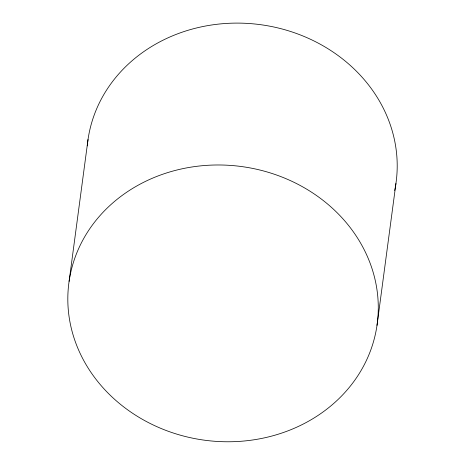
<?xml version="1.0" encoding="UTF-8"?>
<svg xmlns="http://www.w3.org/2000/svg" width="465" height="465" viewBox="0 0 465 465"><rect width="100%" height="100%" fill="white"/><g stroke="black" fill="none" stroke-linecap="round" stroke-linejoin="round"><path stroke-width="0.7" d="M69.099 281.377L88.03 139.494M377.005 325.372A155.519 138.07 7.6 0 0 163.285 174.044A155.519 138.07 7.6 0 0 128.863 410.705A155.519 138.07 7.6 0 0 377.005 325.372L395.936 183.495M87.269 145.876A155.519 138.07 7.6 0 1 262.254 24.918A155.519 138.07 7.6 0 1 394.698 190.528"/></g></svg>
